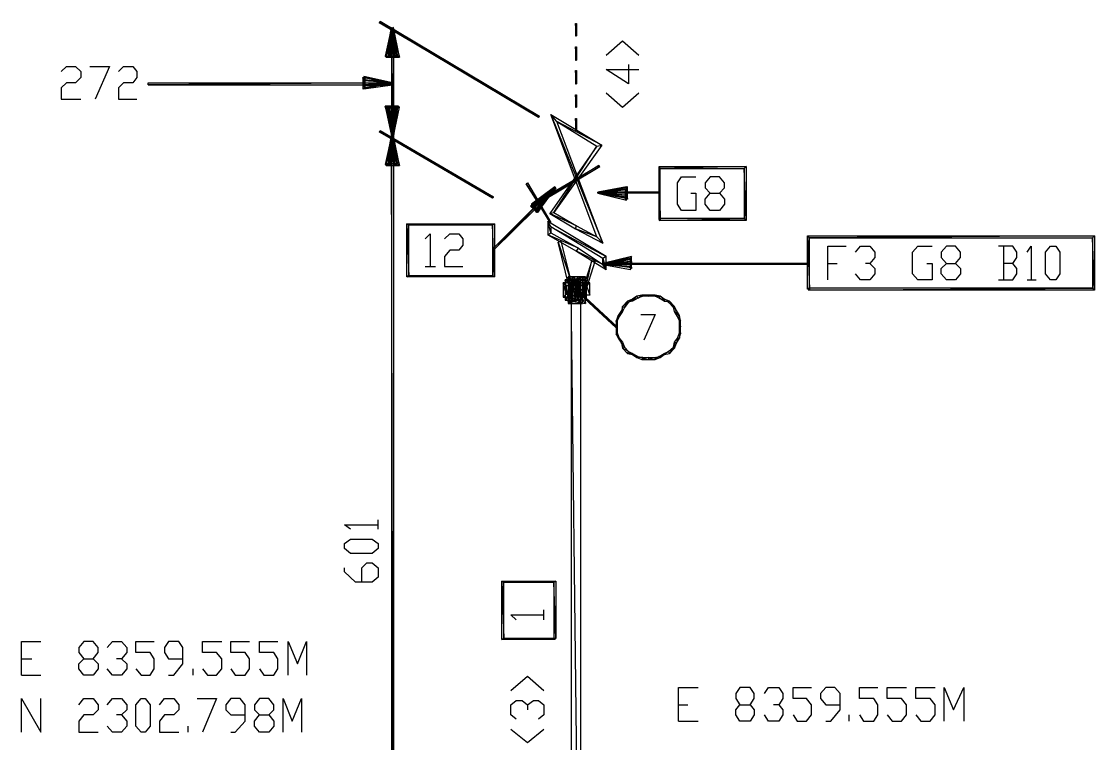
# Model space of a CAD drawing. Header units: millimetres. Extents: x 43 to 817, y 0 to 715.
# Drawn here: x 265.2 to 391.2, y 462.4 to 547.2 of the extents above; entities that cross this region are included whole.
import ezdxf

# ---------------------------------------------------------------- set-up
doc = ezdxf.new("R2010")
doc.units = ezdxf.units.MM
doc.layers.add('DIAGRAM', color=4, linetype='Continuous')

msp = doc.modelspace()

# ---------------------------------------------------------------- linework, layer by layer
at = {"layer": 'DIAGRAM'}
for p, q in [((307.36, 547.24), (307.24, 547.12)), ((307.24, 547.12), (326.08, 536.08)), ((307.24, 547.12), (326.08, 536.08)), ((325.96, 535.96), (307.24, 547.12)), ((326.08, 536.08), (307.36, 547.24)), ((330.4, 545.56), (330.28, 547)), ((330.28, 547), (330.28, 545.56)), ((330.4, 545.56), (330.28, 547)), ((330.28, 547), (330.4, 547)), ((330.4, 547), (330.4, 545.56)), ((308.68, 546.52), (307.96, 543.16)), ((308.08, 543.04), (308.68, 546.52)), ((308.08, 543.04), (308.68, 546.52)), ((308.68, 546.52), (308.08, 543.16)), ((308.92, 546.4), (308.08, 543.04)), ((308.32, 543.04), (308.68, 546.52)), ((308.32, 543.04), (308.68, 546.52)), ((308.92, 546.4), (308.32, 543.04)), ((308.68, 546.4), (308.32, 543.16)), ((308.44, 543.04), (308.68, 546.4)), ((308.44, 543.04), (308.68, 546.4)), ((308.92, 546.4), (308.44, 543.04)), ((308.68, 546.4), (308.44, 543.16)), ((308.68, 546.52), (308.92, 546.4)), ((308.92, 546.52), (308.68, 546.4)), ((308.68, 546.52), (308.92, 546.4)), ((308.92, 546.52), (308.68, 546.4)), ((308.68, 546.4), (309.64, 543.04)), ((308.68, 546.4), (309.64, 543.04)), ((309.4, 543.16), (308.68, 546.4)), ((308.68, 546.4), (309.4, 543.16)), ((308.68, 546.4), (309.4, 543.16)), ((309.28, 543.04), (308.68, 546.4)), ((308.68, 546.4), (308.92, 546.4)), ((308.92, 546.4), (308.68, 546.4)), ((308.68, 546.4), (309.28, 543.16)), ((308.68, 546.4), (309.28, 543.16)), ((309.04, 543.04), (308.68, 546.4)), ((308.68, 543.04), (308.68, 546.4)), ((308.68, 543.04), (308.68, 546.4)), ((308.68, 546.4), (308.92, 546.4)), ((308.92, 546.4), (308.68, 543.04)), ((308.92, 546.4), (308.68, 546.4)), ((308.68, 546.4), (309.04, 543.16)), ((308.68, 546.4), (309.04, 543.16)), ((308.92, 543.04), (308.68, 546.4)), ((308.92, 533.8), (308.68, 546.4)), ((308.68, 546.4), (308.68, 533.8)), ((308.92, 533.8), (308.68, 546.4)), ((308.68, 546.4), (308.92, 546.4)), ((309.64, 543.04), (308.92, 546.52)), ((309.4, 543.16), (308.92, 546.52)), ((309.28, 543.16), (308.92, 546.4)), ((309.04, 543.16), (308.92, 546.4)), ((308.92, 546.4), (308.92, 533.8)), ((330.28, 545.56), (330.4, 545.56)), ((333.88, 543.28), (335.8, 544.96)), ((335.8, 544.96), (337.72, 543.28)), ((307.96, 543.16), (308.08, 543.04)), ((309.4, 543.16), (308.08, 543.04)), ((309.4, 543.16), (308.08, 543.04)), ((308.08, 543.04), (308.08, 543.16)), ((308.08, 543.16), (309.4, 543.16)), ((308.08, 543.16), (308.32, 543.04)), ((308.32, 543.16), (308.44, 543.04)), ((308.44, 543.16), (308.68, 543.04)), ((309.04, 543.16), (308.92, 543.04)), ((309.28, 543.16), (309.04, 543.04)), ((309.4, 543.16), (309.28, 543.04)), ((309.64, 543.04), (309.4, 543.16)), ((309.64, 543.04), (309.4, 543.16)), ((330.4, 542.68), (330.28, 544.24)), ((330.28, 544.24), (330.28, 542.68)), ((330.4, 542.68), (330.28, 544.24)), ((330.28, 544.24), (330.4, 544.24)), ((330.4, 544.24), (330.4, 542.68)), ((269.92, 541.36), (270.52, 541.96)), ((270.52, 541.96), (271.6, 541.96)), ((271.6, 541.96), (272.2, 541.36)), ((273.28, 541.96), (275.56, 541.96)), ((275.56, 541.96), (273.88, 538.12)), ((276.64, 541.36), (277.24, 541.96)), ((277.24, 541.96), (278.32, 541.96)), ((278.32, 541.96), (278.8, 541.36)), ((308.08, 543.04), (309.64, 543.04)), ((330.28, 542.68), (330.4, 542.68)), ((336.52, 542.2), (336.52, 539.92)), ((272.2, 540.64), (271.6, 540.04)), ((272.2, 541.36), (272.2, 540.64)), ((278.8, 540.64), (278.32, 540.04)), ((278.8, 541.36), (278.8, 540.64)), ((305.56, 539.44), (305.32, 540.64)), ((305.32, 540.64), (305.32, 539.32)), ((305.56, 539.44), (305.32, 540.64)), ((305.32, 540.64), (305.56, 540.64)), ((305.44, 540.76), (305.44, 540.64)), ((308.8, 540.04), (305.44, 540.76)), ((305.44, 540.64), (308.8, 540.04)), ((305.44, 540.64), (308.8, 540.04)), ((308.8, 539.8), (305.44, 540.64)), ((305.44, 540.64), (305.44, 540.4)), ((308.8, 540.04), (305.44, 540.64)), ((305.44, 540.64), (305.44, 540.4)), ((308.8, 540.04), (305.44, 540.64)), ((305.56, 540.64), (305.56, 539.44)), ((330.4, 539.92), (330.28, 541.48)), ((330.28, 541.48), (330.28, 539.92)), ((330.4, 539.92), (330.28, 541.48)), ((330.28, 541.48), (330.4, 541.48)), ((330.4, 541.48), (330.4, 539.92)), ((336.52, 539.92), (333.88, 541.6)), ((333.88, 541.6), (337.72, 541.6)), ((270.52, 540.04), (269.92, 539.44)), ((269.92, 539.44), (269.92, 538.12)), ((271.6, 540.04), (270.52, 540.04)), ((277.24, 540.04), (276.64, 539.44)), ((276.64, 539.44), (276.64, 538.12)), ((278.32, 540.04), (277.24, 540.04)), ((308.8, 540.04), (280.12, 539.8)), ((308.8, 540.04), (280.12, 539.8)), ((280.12, 539.8), (280.12, 540.04)), ((280.12, 540.04), (308.8, 540.04)), ((280.12, 539.8), (308.8, 539.8)), ((308.8, 540.04), (305.32, 539.32)), ((308.8, 540.04), (305.32, 539.32)), ((305.32, 539.32), (308.8, 539.8)), ((305.32, 539.32), (305.56, 539.44)), ((305.32, 539.32), (305.56, 539.44)), ((305.44, 540.4), (308.8, 540.04)), ((305.44, 540.4), (308.8, 540.04)), ((308.8, 539.8), (305.44, 540.4)), ((305.44, 540.4), (308.8, 540.04)), ((305.44, 540.4), (308.8, 540.04)), ((308.8, 539.8), (305.44, 540.4)), ((305.44, 540.28), (305.44, 540.04)), ((308.8, 540.04), (305.44, 540.28)), ((308.8, 540.04), (305.44, 539.32)), ((308.8, 540.04), (305.44, 539.32)), ((305.44, 539.44), (308.8, 540.04)), ((308.8, 540.04), (305.44, 539.68)), ((308.8, 540.04), (305.44, 539.68)), ((305.44, 539.8), (308.8, 540.04)), ((305.44, 540.04), (308.8, 540.04)), ((305.44, 540.04), (308.8, 540.04)), ((308.8, 539.8), (305.44, 540.04)), ((308.8, 540.04), (305.44, 539.8)), ((308.8, 540.04), (305.44, 539.8)), ((305.44, 539.8), (305.44, 540.04)), ((305.44, 540.04), (308.8, 540.04)), ((305.44, 539.32), (308.8, 539.8)), ((305.44, 539.68), (308.8, 539.8)), ((305.44, 539.68), (305.44, 539.8)), ((305.44, 539.8), (308.8, 539.8)), ((305.44, 539.32), (305.44, 539.44)), ((305.56, 539.44), (308.8, 540.04)), ((308.8, 540.04), (308.8, 539.8)), ((308.8, 539.8), (308.8, 540.04)), ((308.8, 540.04), (308.8, 539.8)), ((308.8, 539.8), (308.8, 540.04)), ((308.8, 540.04), (308.8, 539.8)), ((308.8, 539.8), (308.8, 540.04)), ((308.8, 540.04), (308.8, 539.8)), ((308.8, 539.8), (308.8, 540.04)), ((308.8, 539.8), (308.8, 540.04)), ((330.28, 539.92), (330.4, 539.92)), ((269.92, 538.12), (272.2, 538.12)), ((276.64, 538.12), (278.8, 538.12)), ((330.4, 537.16), (330.28, 538.6)), ((330.28, 538.6), (330.28, 537.16)), ((330.4, 537.16), (330.28, 538.6)), ((330.28, 538.6), (330.4, 538.6)), ((330.4, 538.6), (330.4, 537.16)), ((333.88, 538.84), (335.8, 537.16)), ((335.8, 537.16), (337.72, 538.84)), ((308.92, 533.8), (307.96, 537.28)), ((307.96, 537.28), (308.68, 533.8)), ((308.92, 533.8), (307.96, 537.28)), ((307.96, 537.28), (308.2, 537.04)), ((307.96, 537.28), (308.2, 537.04)), ((309.52, 537.28), (307.96, 537.28)), ((308.92, 533.8), (308.08, 537.16)), ((308.08, 537.16), (308.68, 533.8)), ((308.92, 533.8), (308.08, 537.16)), ((308.08, 537.16), (308.32, 537.16)), ((308.2, 537.04), (309.52, 537.28)), ((308.2, 537.04), (309.52, 537.28)), ((308.2, 537.04), (308.92, 533.8)), ((309.52, 537.04), (308.2, 537.04)), ((308.32, 537.16), (308.92, 533.8)), ((308.92, 533.8), (308.32, 537.16)), ((308.32, 537.16), (308.68, 533.8)), ((308.92, 533.8), (308.32, 537.16)), ((308.32, 537.16), (308.44, 537.16)), ((308.44, 537.16), (308.92, 533.8)), ((308.92, 533.8), (308.44, 537.16)), ((308.44, 537.16), (308.68, 533.8)), ((308.92, 533.8), (308.44, 537.16)), ((308.44, 537.16), (308.68, 537.16)), ((308.68, 533.8), (309.4, 537.16)), ((308.68, 533.8), (309.28, 537.16)), ((308.68, 533.8), (309.04, 537.16)), ((308.68, 533.8), (308.92, 537.16)), ((308.68, 537.16), (308.92, 533.8)), ((309.4, 537.16), (308.92, 533.8)), ((308.92, 533.8), (309.64, 537.16)), ((309.4, 537.16), (308.92, 533.8)), ((309.28, 537.16), (308.92, 533.8)), ((308.92, 533.8), (309.4, 537.16)), ((309.28, 537.16), (308.92, 533.8)), ((309.04, 537.16), (308.92, 533.8)), ((308.92, 533.8), (309.28, 537.16)), ((309.04, 537.16), (308.92, 533.8)), ((309.04, 537.16), (308.92, 537.16)), ((308.92, 537.16), (308.92, 533.8)), ((308.92, 533.8), (309.04, 537.16)), ((308.92, 537.16), (308.92, 533.8)), ((309.28, 537.16), (309.04, 537.16)), ((309.4, 537.16), (309.28, 537.16)), ((309.64, 537.16), (309.4, 537.16)), ((309.52, 537.28), (309.52, 537.04)), ((330.28, 537.16), (330.4, 537.16)), ((326.08, 536.08), (325.96, 535.96)), ((328.12, 535.48), (327.4, 536.32)), ((327.4, 536.32), (333.4, 532.72)), ((328.12, 535.48), (327.4, 536.32)), ((327.4, 536.32), (333.52, 521.2)), ((327.4, 536.32), (333.52, 521.2)), ((332.8, 521.92), (327.4, 536.32)), ((330.4, 534.4), (330.28, 535.84)), ((330.28, 535.84), (330.28, 534.4)), ((330.4, 534.4), (330.28, 535.84)), ((330.28, 535.84), (330.4, 535.84)), ((330.4, 535.84), (330.4, 534.4)), ((307.36, 534.4), (307.24, 534.28)), ((307.24, 534.28), (320.68, 526.6)), ((307.24, 534.28), (320.68, 526.6)), ((320.56, 526.48), (307.24, 534.28)), ((320.68, 526.6), (307.36, 534.4)), ((333.4, 532.72), (328.12, 535.48)), ((328.12, 535.48), (332.8, 532.6)), ((333.4, 532.72), (328.12, 535.48)), ((333.52, 521.2), (328.12, 535.48)), ((330.28, 534.4), (330.4, 534.4)), ((308.68, 533.8), (307.96, 530.44)), ((308.08, 530.44), (308.68, 533.8)), ((308.08, 530.44), (308.68, 533.8)), ((308.92, 533.8), (308.08, 530.44)), ((308.68, 533.8), (308.08, 530.44)), ((308.32, 530.44), (308.68, 533.8)), ((308.32, 530.44), (308.68, 533.8)), ((308.92, 533.8), (308.32, 530.44)), ((308.68, 533.8), (308.32, 530.44)), ((308.44, 530.44), (308.68, 533.8)), ((308.44, 530.44), (308.68, 533.8)), ((308.92, 533.8), (308.44, 530.44)), ((308.68, 533.8), (308.44, 530.44)), ((308.68, 533.8), (308.92, 533.8)), ((308.92, 533.8), (308.68, 533.8)), ((308.68, 533.8), (309.64, 530.32)), ((308.68, 533.8), (309.64, 530.32)), ((309.4, 530.56), (308.68, 533.8)), ((308.68, 533.8), (308.92, 533.8)), ((308.92, 533.8), (308.68, 533.8)), ((308.68, 533.8), (309.4, 530.44)), ((308.68, 533.8), (309.4, 530.44)), ((309.28, 530.44), (308.68, 533.8)), ((308.68, 533.8), (308.92, 533.8)), ((308.92, 533.8), (308.68, 533.8)), ((308.68, 533.8), (309.28, 530.44)), ((308.68, 533.8), (309.28, 530.44)), ((309.04, 530.44), (308.68, 533.8)), ((308.68, 530.44), (308.68, 533.8)), ((308.68, 530.44), (308.68, 533.8)), ((308.68, 533.8), (308.92, 533.8)), ((308.92, 533.8), (308.68, 530.44)), ((308.92, 533.8), (308.68, 533.8)), ((308.68, 533.8), (309.04, 530.44)), ((308.68, 533.8), (309.04, 530.44)), ((308.92, 530.44), (308.68, 533.8)), ((308.92, 434.44), (308.68, 533.8)), ((308.68, 533.8), (308.68, 434.44)), ((308.92, 434.44), (308.68, 533.8)), ((308.68, 533.8), (308.92, 533.8)), ((308.92, 533.8), (308.68, 533.8)), ((308.68, 533.8), (308.92, 533.8)), ((308.92, 533.8), (308.68, 533.8)), ((308.68, 533.8), (308.92, 533.8)), ((308.92, 533.8), (308.68, 533.8)), ((308.68, 533.8), (308.92, 533.8)), ((308.92, 533.8), (308.68, 533.8)), ((308.68, 533.8), (308.92, 533.8)), ((308.68, 533.8), (308.92, 533.8)), ((309.64, 530.32), (308.92, 533.8)), ((309.4, 530.44), (308.92, 533.8)), ((309.28, 530.44), (308.92, 533.8)), ((309.04, 530.44), (308.92, 533.8)), ((308.92, 533.8), (308.92, 434.44)), ((332.8, 532.6), (327.28, 524.68)), ((333.4, 532.72), (327.76, 524.8)), ((327.76, 524.8), (332.8, 532.6)), ((327.76, 524.8), (332.8, 532.6)), ((332.8, 532.6), (333.4, 532.72)), ((332.8, 532.6), (333.4, 532.72)), ((309.4, 530.56), (308.08, 530.32)), ((309.4, 530.56), (308.08, 530.32)), ((308.08, 530.32), (308.08, 530.56)), ((308.08, 530.56), (309.4, 530.56)), ((309.64, 530.32), (309.4, 530.56)), ((309.64, 530.32), (309.4, 530.56)), ((307.96, 530.44), (308.08, 530.44)), ((308.08, 530.44), (308.32, 530.44)), ((308.08, 530.32), (309.64, 530.32)), ((308.32, 530.44), (308.44, 530.44)), ((308.44, 530.44), (308.68, 530.44)), ((309.04, 530.44), (308.92, 530.44)), ((309.28, 530.44), (309.04, 530.44)), ((309.4, 530.44), (309.28, 530.44)), ((325.84, 526.12), (333.04, 530.32)), ((333.04, 530.32), (325.96, 525.88)), ((333.04, 530.32), (325.96, 525.88)), ((325.96, 525.88), (333.16, 530.2)), ((333.16, 530.2), (333.04, 530.32)), ((340.24, 529.96), (340.12, 530.2)), ((340.12, 530.2), (350.32, 530.2)), ((340.24, 529.96), (340.12, 530.2)), ((340.12, 530.2), (340.24, 523.96)), ((340.12, 530.2), (340.24, 523.96)), ((340.12, 523.96), (340.12, 530.2)), ((350.32, 530.2), (340.24, 529.96)), ((350.32, 530.2), (340.24, 529.96)), ((340.24, 529.96), (350.08, 529.96)), ((340.24, 523.96), (340.24, 529.96)), ((350.08, 529.96), (350.32, 530.2)), ((350.08, 529.96), (350.32, 530.2)), ((350.32, 523.84), (350.08, 529.96)), ((350.08, 529.96), (350.08, 524.08)), ((350.32, 523.84), (350.08, 529.96)), ((350.32, 530.2), (350.32, 523.84)), ((324.52, 528.16), (324.64, 528.28)), ((327.4, 523.6), (324.52, 528.16)), ((324.52, 528.16), (327.28, 523.6)), ((327.4, 523.6), (324.52, 528.16)), ((324.64, 528.28), (327.4, 523.6)), ((342.28, 528.28), (342.76, 529)), ((342.28, 525.76), (342.28, 528.28)), ((342.76, 529), (344.44, 529)), ((346.12, 529), (345.52, 528.28)), ((345.52, 528.28), (345.52, 527.68)), ((347.2, 529), (346.12, 529)), ((347.8, 528.28), (347.2, 529)), ((347.8, 527.68), (347.8, 528.28)), ((320.56, 520.48), (327.88, 527.8)), ((327.88, 527.8), (320.68, 520.36)), ((327.88, 527.8), (320.68, 520.36)), ((320.68, 520.36), (328, 527.56)), ((325.12, 525.52), (327.88, 527.8)), ((327.88, 527.8), (325.12, 525.76)), ((325.12, 525.52), (327.88, 527.8)), ((327.88, 527.8), (325.12, 525.52)), ((328, 527.56), (325.12, 525.52)), ((325.24, 525.4), (327.88, 527.8)), ((325.24, 525.4), (327.88, 527.8)), ((327.88, 527.8), (325.24, 525.52)), ((327.88, 527.8), (325.24, 525.52)), ((328, 527.56), (325.24, 525.4)), ((325.36, 525.4), (327.88, 527.8)), ((325.36, 525.4), (327.88, 527.8)), ((325.36, 525.4), (327.88, 527.8)), ((325.36, 525.4), (327.88, 527.8)), ((328, 527.56), (325.36, 525.4)), ((328, 527.56), (325.36, 525.4)), ((325.6, 525.16), (327.88, 527.8)), ((325.6, 525.16), (327.88, 527.8)), ((325.6, 524.92), (327.88, 527.68)), ((327.88, 527.8), (325.72, 525.04)), ((327.88, 527.8), (325.72, 525.04)), ((327.88, 527.8), (325.72, 525.04)), ((327.88, 527.8), (325.72, 525.04)), ((327.88, 527.68), (325.72, 524.8)), ((325.72, 524.8), (328, 527.68)), ((327.88, 527.68), (325.72, 524.8)), ((325.72, 525.04), (328, 527.68)), ((325.72, 525.04), (328, 527.68)), ((327.88, 527.68), (325.84, 524.8)), ((325.84, 524.8), (328, 527.68)), ((327.88, 527.68), (325.84, 524.8)), ((325.84, 525.04), (327.88, 527.68)), ((327.88, 527.8), (328, 527.56)), ((327.88, 527.8), (328, 527.56)), ((327.88, 527.8), (328, 527.56)), ((328, 527.68), (327.88, 527.8)), ((327.88, 527.8), (328, 527.56)), ((328, 527.68), (327.88, 527.8)), ((328, 527.56), (327.88, 527.8)), ((328, 527.68), (327.88, 527.68)), ((328, 527.68), (327.88, 527.68)), ((332.92, 527.08), (336.4, 527.8)), ((336.4, 527.8), (332.92, 527.2)), ((332.92, 527.08), (336.4, 527.8)), ((332.92, 527.08), (336.28, 527.8)), ((336.28, 527.8), (332.92, 527.2)), ((332.92, 527.08), (336.28, 527.8)), ((336.16, 527.56), (332.92, 527.08)), ((336.28, 527.56), (332.92, 527.08)), ((332.92, 527.08), (336.28, 527.56)), ((336.28, 527.56), (332.92, 527.2)), ((332.92, 527.08), (336.28, 527.56)), ((336.28, 527.44), (332.92, 527.08)), ((332.92, 527.08), (332.92, 527.2)), ((332.92, 527.2), (336.28, 526.48)), ((332.92, 527.2), (332.92, 527.08)), ((332.92, 527.08), (332.92, 527.2)), ((332.92, 527.2), (336.28, 526.6)), ((332.92, 527.2), (332.92, 527.08)), ((332.92, 527.08), (332.92, 527.2)), ((332.92, 527.2), (336.28, 526.84)), ((332.92, 527.2), (332.92, 527.08)), ((332.92, 527.08), (332.92, 527.2)), ((332.92, 527.2), (336.28, 527.08)), ((332.92, 527.2), (332.92, 527.08)), ((332.92, 527.08), (336.28, 527.2)), ((336.28, 527.2), (332.92, 527.2)), ((332.92, 527.08), (336.28, 527.2)), ((332.92, 527.2), (332.92, 527.08)), ((332.92, 527.08), (340.12, 527.2)), ((340.12, 527.2), (332.92, 527.2)), ((332.92, 527.08), (340.12, 527.2)), ((336.28, 526.48), (332.92, 527.08)), ((332.92, 527.08), (336.28, 526.24)), ((336.28, 526.48), (332.92, 527.08)), ((336.28, 526.6), (332.92, 527.08)), ((332.92, 527.08), (336.28, 526.48)), ((336.28, 526.6), (332.92, 527.08)), ((336.28, 526.84), (332.92, 527.08)), ((332.92, 527.08), (336.28, 526.6)), ((336.28, 526.84), (332.92, 527.08)), ((336.28, 527.08), (332.92, 527.08)), ((332.92, 527.08), (336.28, 526.84)), ((336.28, 527.08), (332.92, 527.08)), ((336.28, 527.08), (332.92, 527.08)), ((340.12, 527.08), (332.92, 527.08)), ((336.4, 527.8), (336.16, 527.56)), ((336.4, 527.8), (336.16, 527.56)), ((336.16, 527.56), (336.4, 526.36)), ((336.16, 527.56), (336.4, 526.36)), ((336.16, 526.36), (336.16, 527.56)), ((336.28, 527.8), (336.28, 527.56)), ((336.28, 527.56), (336.28, 527.44)), ((336.28, 527.2), (336.28, 527.08)), ((336.28, 526.84), (336.28, 527.08)), ((336.28, 526.6), (336.28, 526.84)), ((336.4, 526.36), (336.4, 527.8)), ((340.12, 527.2), (340.12, 527.08)), ((343.84, 527.08), (344.44, 527.08)), ((344.44, 527.08), (344.44, 525.04)), ((345.52, 527.68), (346.12, 527.08)), ((345.52, 526.36), (346.12, 527.08)), ((346.12, 527.08), (347.2, 527.08)), ((347.2, 527.08), (347.8, 527.68)), ((347.2, 527.08), (347.8, 526.36)), ((320.68, 526.6), (320.56, 526.48)), ((325, 525.52), (325.24, 525.76)), ((325.84, 525.04), (325, 525.52)), ((325, 525.52), (325.84, 524.8)), ((325.84, 525.04), (325, 525.52)), ((325.12, 525.76), (325.12, 525.52)), ((325.12, 525.52), (325.24, 525.4)), ((325.24, 525.76), (325.84, 525.04)), ((325.24, 525.52), (325.36, 525.4)), ((325.24, 525.52), (325.36, 525.4)), ((325.96, 525.88), (325.84, 526.12)), ((336.4, 526.36), (336.16, 526.36)), ((336.28, 526.48), (336.28, 526.6)), ((336.28, 526.24), (336.28, 526.48)), ((342.76, 525.04), (342.28, 525.76)), ((345.52, 525.76), (345.52, 526.36)), ((346.12, 525.04), (345.52, 525.76)), ((347.8, 525.76), (347.2, 525.04)), ((347.8, 526.36), (347.8, 525.76)), ((325.72, 525.04), (325.6, 525.16)), ((325.72, 525.04), (325.6, 525.16)), ((325.72, 524.8), (325.6, 524.92)), ((325.84, 524.8), (325.84, 525.04)), ((325.84, 524.8), (325.84, 525.04)), ((327.28, 524.68), (327.76, 524.8)), ((327.28, 524.68), (327.76, 524.8)), ((330.4, 523.24), (327.28, 524.68)), ((327.28, 524.68), (330.28, 522.88)), ((330.4, 523.24), (327.28, 524.68)), ((327.76, 524.8), (330.4, 523.24)), ((344.44, 525.04), (342.76, 525.04)), ((347.2, 525.04), (346.12, 525.04)), ((310.72, 523.36), (310.48, 523.48)), ((310.48, 523.48), (320.8, 523.48)), ((310.72, 523.36), (310.48, 523.48)), ((310.48, 523.48), (310.72, 517.24)), ((310.48, 523.48), (310.72, 517.24)), ((310.48, 517.24), (310.48, 523.48)), ((320.8, 523.48), (310.72, 523.36)), ((320.8, 523.48), (310.72, 523.36)), ((310.72, 523.36), (320.56, 523.36)), ((310.72, 517.24), (310.72, 523.36)), ((320.56, 523.36), (320.8, 523.48)), ((320.56, 523.36), (320.8, 523.48)), ((320.8, 517.24), (320.56, 523.36)), ((320.56, 523.36), (320.56, 517.36)), ((320.8, 517.24), (320.56, 523.36)), ((320.8, 523.48), (320.8, 517.24)), ((327.4, 522.4), (327.04, 523.72)), ((327.04, 523.72), (327.04, 522.16)), ((327.4, 522.4), (327.04, 523.72)), ((327.04, 523.72), (327.4, 523.12)), ((327.04, 523.72), (327.4, 523.12)), ((333.88, 519.64), (327.04, 523.72)), ((327.28, 523.6), (327.4, 523.6)), ((327.4, 523.12), (327.4, 522.4)), ((327.4, 523.12), (333.88, 519.64)), ((327.4, 523.12), (333.88, 519.64)), ((333.52, 519.4), (327.4, 523.12)), ((330.28, 522.88), (330.4, 523.24)), ((330.28, 522.88), (330.4, 523.24)), ((330.4, 523.24), (332.8, 521.92)), ((340.12, 524.08), (340.12, 523.84)), ((340.12, 523.84), (350.08, 524.08)), ((350.08, 524.08), (340.12, 524.08)), ((340.12, 523.84), (350.08, 524.08)), ((340.24, 523.96), (340.12, 523.96)), ((350.32, 523.84), (340.12, 523.84)), ((350.08, 524.08), (350.32, 523.84)), ((350.08, 524.08), (350.32, 523.84)), ((312.64, 521.68), (313.24, 522.28)), ((313.24, 522.28), (313.24, 518.44)), ((314.92, 521.68), (315.52, 522.28)), ((315.52, 522.28), (316.6, 522.28)), ((316.6, 522.28), (317.08, 521.68)), ((317.08, 521.68), (317.08, 520.96)), ((327.04, 522.16), (327.4, 522.4)), ((327.04, 522.16), (327.4, 522.4)), ((330.64, 520.6), (327.04, 522.16)), ((327.04, 522.16), (330.4, 520.24)), ((330.64, 520.6), (327.04, 522.16)), ((327.4, 522.4), (330.64, 520.6)), ((332.8, 521.92), (330.28, 522.88)), ((330.28, 522.88), (333.52, 521.2)), ((332.8, 521.92), (330.28, 522.88)), ((333.52, 521.2), (332.8, 521.92)), ((333.52, 521.2), (332.8, 521.92)), ((357.76, 521.8), (357.52, 522.04)), ((357.52, 522.04), (391.24, 522.04)), ((357.76, 521.8), (357.52, 522.04)), ((357.52, 522.04), (357.76, 515.8)), ((357.52, 522.04), (357.76, 515.8)), ((357.52, 515.8), (357.52, 522.04)), ((391.24, 522.04), (357.76, 521.8)), ((391.24, 522.04), (357.76, 521.8)), ((357.76, 521.8), (391, 521.8)), ((357.76, 515.8), (357.76, 521.8)), ((391, 521.8), (391.24, 522.04)), ((391, 521.8), (391.24, 522.04)), ((391.24, 515.68), (391, 521.8)), ((391, 521.8), (391, 515.92)), ((391.24, 515.68), (391, 521.8)), ((391.24, 522.04), (391.24, 515.68)), ((317.08, 520.96), (316.6, 520.36)), ((320.68, 520.36), (320.56, 520.48)), ((328.6, 521.44), (328.24, 521.32)), ((328.24, 521.32), (329.92, 516.28)), ((328.24, 521.32), (329.92, 516.28)), ((329.56, 516.04), (328.24, 521.32)), ((329.92, 516.28), (328.6, 521.44)), ((330.4, 520.24), (330.64, 520.6)), ((330.4, 520.24), (330.64, 520.6)), ((330.64, 520.6), (333.52, 518.68)), ((359.92, 516.88), (359.92, 520.84)), ((359.92, 520.84), (362.08, 520.84)), ((363.16, 520.12), (363.76, 520.84)), ((363.76, 520.84), (364.84, 520.84)), ((364.84, 520.84), (365.44, 520.12)), ((369.88, 520.12), (370.48, 520.84)), ((370.48, 520.84), (372.16, 520.84)), ((373.84, 520.84), (373.24, 520.12)), ((374.92, 520.84), (373.84, 520.84)), ((375.52, 520.12), (374.92, 520.84)), ((381.64, 520.84), (379.96, 520.84)), ((380.56, 520.84), (380.56, 516.88)), ((382.12, 520.12), (381.64, 520.84)), ((383.32, 520.12), (383.8, 520.84)), ((383.8, 520.84), (383.8, 516.88)), ((385.48, 520.12), (386.08, 520.84)), ((386.08, 520.84), (386.68, 520.84)), ((386.68, 520.84), (387.16, 520.12)), ((315.52, 520.36), (314.92, 519.64)), ((314.92, 519.64), (314.92, 518.44)), ((316.6, 520.36), (315.52, 520.36)), ((333.52, 518.68), (330.4, 520.24)), ((330.4, 520.24), (333.88, 518.08)), ((333.52, 518.68), (330.4, 520.24)), ((332.2, 519.16), (331.12, 515.68)), ((331.36, 515.2), (332.2, 519.16)), ((331.36, 515.2), (332.2, 519.16)), ((332.2, 519.16), (332.56, 519.04)), ((333.88, 519.64), (333.52, 519.4)), ((333.88, 519.64), (333.52, 519.4)), ((333.52, 518.68), (336.88, 519.64)), ((336.88, 519.64), (333.52, 518.8)), ((333.52, 518.68), (336.88, 519.64)), ((333.52, 519.4), (333.88, 518.08)), ((333.52, 519.4), (333.88, 518.08)), ((333.52, 518.68), (333.52, 519.4)), ((336.76, 519.4), (333.52, 518.68)), ((333.52, 518.68), (336.76, 519.4)), ((336.76, 519.4), (333.52, 518.8)), ((333.52, 518.68), (336.76, 519.4)), ((333.52, 518.68), (336.76, 519.4)), ((336.76, 519.4), (333.52, 518.8)), ((333.52, 518.68), (336.76, 519.4)), ((336.88, 519.28), (333.52, 518.68)), ((336.88, 519.28), (333.52, 518.68)), ((333.88, 518.08), (333.88, 519.64)), ((336.88, 519.64), (336.76, 519.4)), ((336.88, 519.64), (336.76, 519.4)), ((336.76, 519.4), (336.88, 518.2)), ((336.76, 519.4), (336.88, 518.2)), ((336.76, 518.2), (336.76, 519.4)), ((336.76, 519.4), (336.88, 519.28)), ((336.76, 519.4), (336.88, 519.28)), ((336.88, 518.2), (336.88, 519.64)), ((365.44, 519.52), (364.84, 518.8)), ((365.44, 520.12), (365.44, 519.52)), ((369.88, 517.6), (369.88, 520.12)), ((373.24, 520.12), (373.24, 519.52)), ((373.24, 519.52), (373.84, 518.8)), ((374.92, 518.8), (375.52, 519.52)), ((375.52, 519.52), (375.52, 520.12)), ((381.64, 518.8), (382.12, 519.52)), ((382.12, 519.52), (382.12, 520.12)), ((385.48, 517.6), (385.48, 520.12)), ((387.16, 520.12), (387.16, 517.6)), ((312.64, 518.44), (313.84, 518.44)), ((314.92, 518.44), (317.08, 518.44)), ((332.56, 519.04), (331.36, 515.2)), ((333.52, 518.68), (336.88, 519.04)), ((336.88, 519.04), (333.52, 518.8)), ((333.52, 518.68), (336.88, 519.04)), ((333.52, 518.68), (333.52, 518.8)), ((333.52, 518.8), (336.88, 518.32)), ((333.52, 518.8), (333.52, 518.68)), ((333.52, 518.68), (333.52, 518.8)), ((333.52, 518.8), (336.88, 518.32)), ((333.52, 518.8), (333.52, 518.68)), ((333.52, 518.68), (333.52, 518.8)), ((333.52, 518.8), (336.88, 518.68)), ((333.52, 518.8), (333.52, 518.68)), ((336.88, 518.8), (333.52, 518.68)), ((336.88, 518.8), (333.52, 518.68)), ((333.52, 518.68), (333.52, 518.8)), ((333.52, 518.8), (336.88, 518.8)), ((333.52, 518.8), (333.52, 518.68)), ((336.88, 518.8), (333.52, 518.68)), ((333.52, 518.8), (333.52, 518.68)), ((333.52, 518.68), (357.64, 518.8)), ((357.64, 518.8), (333.52, 518.8)), ((333.52, 518.68), (357.64, 518.8)), ((333.88, 518.08), (333.52, 518.68)), ((333.88, 518.08), (333.52, 518.68)), ((336.88, 518.32), (333.52, 518.68)), ((333.52, 518.68), (336.76, 518.08)), ((336.88, 518.32), (333.52, 518.68)), ((336.88, 518.32), (333.52, 518.68)), ((333.52, 518.68), (336.76, 518.08)), ((336.88, 518.32), (333.52, 518.68)), ((336.88, 518.68), (333.52, 518.68)), ((333.52, 518.68), (336.88, 518.44)), ((336.88, 518.68), (333.52, 518.68)), ((333.52, 518.68), (336.88, 518.68)), ((357.64, 518.68), (333.52, 518.68)), ((336.76, 518.08), (336.88, 518.32)), ((336.76, 518.08), (336.88, 518.32)), ((336.88, 518.2), (336.76, 518.2)), ((336.88, 519.04), (336.88, 518.8)), ((336.88, 518.68), (336.88, 518.8)), ((336.88, 518.44), (336.88, 518.68)), ((357.64, 518.8), (357.64, 518.68)), ((359.92, 518.8), (361, 518.8)), ((364.84, 518.8), (364.36, 518.8)), ((364.84, 518.8), (365.44, 518.2)), ((365.44, 518.2), (365.44, 517.6)), ((371.56, 518.8), (372.16, 518.8)), ((372.16, 518.8), (372.16, 516.88)), ((373.24, 518.2), (373.84, 518.8)), ((373.24, 517.6), (373.24, 518.2)), ((373.84, 518.8), (374.92, 518.8)), ((374.92, 518.8), (375.52, 518.2)), ((375.52, 518.2), (375.52, 517.6)), ((381.64, 518.8), (380.56, 518.8)), ((382.12, 518.2), (381.64, 518.8)), ((382.12, 517.6), (382.12, 518.2)), ((310.72, 517.24), (310.48, 517.24)), ((310.6, 517.36), (310.6, 517.24)), ((310.6, 517.24), (320.56, 517.36)), ((320.56, 517.36), (310.6, 517.36)), ((310.6, 517.24), (320.56, 517.36)), ((320.8, 517.24), (310.6, 517.24)), ((320.56, 517.36), (320.8, 517.24)), ((320.56, 517.36), (320.8, 517.24)), ((329.44, 514.84), (329.08, 516.88)), ((329.08, 516.88), (329.08, 514.48)), ((329.44, 514.84), (329.08, 516.88)), ((329.08, 516.88), (329.44, 516.52)), ((329.08, 516.88), (329.44, 516.52)), ((331.6, 516.88), (329.08, 516.88)), ((329.8, 514.48), (329.44, 517.24)), ((329.44, 517.24), (329.44, 514.12)), ((329.8, 514.48), (329.44, 517.24)), ((329.44, 517.24), (329.8, 516.88)), ((329.44, 517.24), (329.8, 516.88)), ((331.48, 517.24), (329.44, 517.24)), ((329.44, 516.52), (331.6, 516.88)), ((329.44, 516.52), (331.6, 516.88)), ((329.92, 514.48), (329.56, 517.24)), ((329.56, 517.24), (329.56, 514.12)), ((329.92, 514.48), (329.56, 517.24)), ((329.56, 517.24), (329.92, 516.88)), ((329.56, 517.24), (329.92, 516.88)), ((331.12, 517.24), (329.56, 517.24)), ((329.8, 516.88), (331.48, 517.24)), ((329.8, 516.88), (331.48, 517.24)), ((329.8, 516.88), (329.8, 514.48)), ((331.12, 516.88), (329.8, 516.88)), ((329.92, 514.36), (330.16, 517.24)), ((330.28, 514.36), (329.92, 517.24)), ((329.92, 517.24), (329.92, 514.36)), ((330.28, 514.36), (329.92, 517.24)), ((329.92, 517.24), (330.28, 516.88)), ((329.92, 517.24), (330.28, 516.88)), ((330.88, 517.24), (329.92, 517.24)), ((329.92, 516.88), (331.12, 517.24)), ((329.92, 516.88), (331.12, 517.24)), ((329.92, 516.88), (329.92, 514.48)), ((330.64, 516.88), (329.92, 516.88)), ((330.52, 517.24), (330.16, 517.24)), ((330.16, 517.24), (330.28, 514.24)), ((330.16, 517.24), (330.28, 514.24)), ((330.28, 514.24), (330.52, 517.24)), ((330.28, 516.88), (330.88, 517.24)), ((330.28, 516.88), (330.88, 517.24)), ((330.28, 516.88), (330.28, 514.36)), ((330.52, 516.88), (330.28, 516.88)), ((330.88, 517.24), (330.52, 516.88)), ((330.88, 517.24), (330.52, 516.88)), ((330.52, 516.88), (330.88, 514.12)), ((330.52, 516.88), (330.88, 514.12)), ((330.52, 514.48), (330.52, 516.88)), ((331.12, 517.24), (330.64, 516.88)), ((331.12, 517.24), (330.64, 516.88)), ((330.64, 516.88), (331.12, 514.12)), ((330.64, 516.88), (331.12, 514.12)), ((330.64, 514.48), (330.64, 516.88)), ((330.88, 514.12), (330.88, 517.24)), ((331.12, 514.12), (331.12, 517.24)), ((331.48, 517.24), (331.12, 516.88)), ((331.48, 517.24), (331.12, 516.88)), ((331.12, 516.88), (331.48, 514.12)), ((331.12, 516.88), (331.48, 514.12)), ((331.12, 514.48), (331.12, 516.88)), ((331.6, 516.88), (331.24, 516.52)), ((331.6, 516.88), (331.24, 516.52)), ((331.48, 514.12), (331.48, 517.24)), ((331.6, 514.48), (331.6, 516.88)), ((363.76, 516.88), (363.16, 517.6)), ((364.84, 516.88), (363.76, 516.88)), ((365.44, 517.6), (364.84, 516.88)), ((370.48, 516.88), (369.88, 517.6)), ((372.16, 516.88), (370.48, 516.88)), ((373.84, 516.88), (373.24, 517.6)), ((374.92, 516.88), (373.84, 516.88)), ((375.52, 517.6), (374.92, 516.88)), ((379.96, 516.88), (381.64, 516.88)), ((381.64, 516.88), (382.12, 517.6)), ((383.32, 516.88), (384.4, 516.88)), ((386.08, 516.88), (385.48, 517.6)), ((386.68, 516.88), (386.08, 516.88)), ((387.16, 517.6), (386.68, 516.88)), ((329.2, 515.2), (328.84, 516.52)), ((328.84, 516.52), (328.84, 514.84)), ((329.2, 515.2), (328.84, 516.52)), ((328.84, 516.52), (329.2, 516.16)), ((328.84, 516.52), (329.2, 516.16)), ((331.96, 516.52), (328.84, 516.52)), ((329.2, 516.16), (331.96, 516.52)), ((329.2, 516.16), (331.96, 516.52)), ((329.2, 516.16), (329.2, 515.2)), ((331.6, 516.16), (329.2, 516.16)), ((329.44, 516.52), (329.44, 514.84)), ((331.24, 516.52), (329.44, 516.52)), ((329.92, 516.28), (329.56, 516.04)), ((329.92, 516.28), (329.56, 516.04)), ((329.56, 516.04), (331.12, 515.68)), ((329.56, 516.04), (331.12, 515.68)), ((331.36, 515.2), (329.56, 516.04)), ((330.88, 421.96), (329.8, 515.8)), ((329.8, 515.8), (329.8, 421.96)), ((330.88, 421.96), (329.8, 515.8)), ((329.8, 515.8), (330.88, 515.8)), ((331.12, 515.68), (329.92, 516.28)), ((330.4, 515.8), (330.28, 515.68)), ((330.28, 515.68), (335.2, 511.36)), ((330.28, 515.68), (335.2, 511.36)), ((335.08, 511.24), (330.28, 515.68)), ((335.2, 511.36), (330.4, 515.8)), ((330.88, 515.8), (330.88, 421.96)), ((331.12, 515.68), (331.36, 515.2)), ((331.12, 515.68), (331.36, 515.2)), ((331.24, 516.52), (331.6, 514.48)), ((331.24, 516.52), (331.6, 514.48)), ((331.24, 514.84), (331.24, 516.52)), ((331.96, 516.52), (331.6, 516.16)), ((331.96, 516.52), (331.6, 516.16)), ((331.6, 516.16), (331.96, 515.08)), ((331.6, 516.16), (331.96, 515.08)), ((331.6, 515.08), (331.6, 516.16)), ((331.96, 515.08), (331.96, 516.52)), ((357.76, 515.8), (357.52, 515.8)), ((357.64, 515.92), (357.64, 515.68)), ((357.64, 515.68), (391, 515.92)), ((391, 515.92), (357.64, 515.92)), ((357.64, 515.68), (391, 515.92)), ((391.24, 515.68), (357.64, 515.68)), ((391, 515.92), (391.24, 515.68)), ((391, 515.92), (391.24, 515.68)), ((328.84, 514.84), (329.2, 515.2)), ((328.84, 514.84), (329.2, 515.2)), ((331.24, 514.84), (328.84, 514.84)), ((328.84, 514.84), (331.6, 514.48)), ((331.24, 514.84), (328.84, 514.84)), ((329.08, 514.48), (329.44, 514.84)), ((329.08, 514.48), (329.44, 514.84)), ((331.12, 514.48), (329.08, 514.48)), ((329.08, 514.48), (331.48, 514.12)), ((331.12, 514.48), (329.08, 514.48)), ((329.2, 515.2), (331.24, 514.84)), ((329.44, 514.84), (331.12, 514.48)), ((330.64, 514.48), (329.44, 514.12)), ((330.64, 514.48), (329.44, 514.12)), ((329.44, 514.12), (329.8, 514.48)), ((329.44, 514.12), (329.8, 514.48)), ((329.44, 514.12), (331.12, 514.12)), ((330.52, 514.48), (329.56, 514.12)), ((330.52, 514.48), (329.56, 514.12)), ((329.56, 514.12), (329.92, 514.48)), ((329.56, 514.12), (329.92, 514.48)), ((329.56, 514.12), (330.88, 514.12)), ((329.8, 514.48), (330.64, 514.48)), ((329.92, 514.48), (330.52, 514.48)), ((330.28, 514.24), (329.92, 514.36)), ((329.92, 514.36), (330.28, 514.36)), ((330.88, 514.12), (330.52, 514.48)), ((330.88, 514.12), (330.52, 514.48)), ((331.12, 514.12), (330.64, 514.48)), ((331.12, 514.12), (330.64, 514.48)), ((331.48, 514.12), (331.12, 514.48)), ((331.48, 514.12), (331.12, 514.48)), ((331.6, 514.48), (331.24, 514.84)), ((331.6, 514.48), (331.24, 514.84)), ((331.96, 515.08), (331.6, 515.08)), ((336.4, 514.36), (335.8, 513.76)), ((336.04, 513.64), (336.4, 514.36)), ((336.04, 513.64), (336.4, 514.36)), ((336.52, 514.24), (336.04, 513.64)), ((337, 514.6), (336.4, 514.36)), ((336.4, 514.36), (336.52, 514.24)), ((336.4, 514.36), (336.52, 514.24)), ((336.52, 514.24), (337, 514.6)), ((336.52, 514.24), (337, 514.6)), ((337, 514.36), (336.52, 514.24)), ((337, 514.36), (337.48, 514.96)), ((337.48, 514.96), (337, 514.6)), ((337, 514.36), (337.48, 514.96)), ((337.6, 514.72), (337, 514.36)), ((337, 514.6), (337, 514.36)), ((337, 514.6), (337, 514.36)), ((338.08, 515.08), (337.48, 514.96)), ((337.48, 514.96), (337.6, 514.72)), ((337.48, 514.96), (337.6, 514.72)), ((337.6, 514.72), (338.08, 515.08)), ((337.6, 514.72), (338.08, 515.08)), ((338.2, 514.96), (337.6, 514.72)), ((338.08, 515.08), (338.2, 514.96)), ((338.92, 515.08), (338.08, 515.08)), ((338.08, 515.08), (338.2, 514.96)), ((338.2, 514.96), (338.92, 515.08)), ((338.2, 514.96), (338.92, 515.08)), ((338.92, 514.96), (338.2, 514.96)), ((338.92, 515.08), (338.92, 514.96)), ((338.92, 515.08), (338.92, 514.96)), ((338.92, 514.96), (339.64, 515.08)), ((339.64, 515.08), (338.92, 515.08)), ((338.92, 514.96), (339.64, 515.08)), ((339.64, 514.96), (338.92, 514.96)), ((339.64, 515.08), (339.64, 514.96)), ((339.64, 515.08), (339.64, 514.96)), ((340.24, 514.96), (339.64, 515.08)), ((339.64, 514.96), (340.24, 514.96)), ((339.64, 514.96), (340.24, 514.96)), ((340.12, 514.72), (339.64, 514.96)), ((340.24, 514.96), (340.12, 514.72)), ((340.24, 514.96), (340.12, 514.72)), ((340.12, 514.72), (340.72, 514.6)), ((340.12, 514.72), (340.72, 514.6)), ((340.72, 514.36), (340.12, 514.72)), ((340.72, 514.6), (340.24, 514.96)), ((340.72, 514.6), (340.72, 514.36)), ((340.72, 514.6), (340.72, 514.36)), ((341.32, 514.36), (340.72, 514.6)), ((340.72, 514.36), (341.32, 514.36)), ((340.72, 514.36), (341.32, 514.36)), ((341.2, 514.24), (340.72, 514.36)), ((341.32, 514.36), (341.2, 514.24)), ((341.32, 514.36), (341.2, 514.24)), ((341.2, 514.24), (341.92, 513.76)), ((341.2, 514.24), (341.92, 513.76)), ((341.8, 513.64), (341.2, 514.24)), ((341.92, 513.76), (341.32, 514.36)), ((335.68, 513.28), (335.32, 512.68)), ((335.44, 512.56), (335.68, 513.28)), ((335.44, 512.56), (335.68, 513.28)), ((335.8, 513.16), (335.44, 512.56)), ((335.8, 513.76), (335.68, 513.28)), ((335.68, 513.28), (335.8, 513.16)), ((335.68, 513.28), (335.8, 513.16)), ((335.8, 513.16), (335.8, 513.76)), ((335.8, 513.16), (335.8, 513.76)), ((335.8, 513.76), (336.04, 513.64)), ((335.8, 513.76), (336.04, 513.64)), ((336.04, 513.64), (335.8, 513.16)), ((341.92, 513.76), (341.8, 513.64)), ((341.92, 513.76), (341.8, 513.64)), ((341.8, 513.64), (342.16, 513.28)), ((341.8, 513.64), (342.16, 513.28)), ((341.92, 513.16), (341.8, 513.64)), ((342.16, 513.28), (341.92, 513.76)), ((342.16, 513.28), (341.92, 513.16)), ((342.16, 513.28), (341.92, 513.16)), ((341.92, 513.16), (342.52, 512.68)), ((341.92, 513.16), (342.52, 512.68)), ((342.28, 512.56), (341.92, 513.16)), ((342.52, 512.68), (342.16, 513.28)), ((335.32, 512.68), (335.08, 512.08)), ((335.2, 511.36), (335.08, 512.08)), ((335.08, 512.08), (335.08, 511.36)), ((335.2, 511.36), (335.08, 512.08)), ((335.08, 512.08), (335.2, 512.08)), ((335.08, 512.08), (335.2, 512.08)), ((335.2, 512.08), (335.32, 512.68)), ((335.2, 512.08), (335.32, 512.68)), ((335.44, 512.56), (335.2, 512.08)), ((335.2, 512.08), (335.2, 511.36)), ((335.32, 512.68), (335.44, 512.56)), ((335.32, 512.68), (335.44, 512.56)), ((337.96, 512.8), (339.64, 512.8)), ((339.64, 512.8), (338.32, 509.8)), ((342.52, 512.68), (342.28, 512.56)), ((342.52, 512.68), (342.28, 512.56)), ((342.28, 512.56), (342.64, 512.08)), ((342.28, 512.56), (342.64, 512.08)), ((342.52, 512.08), (342.28, 512.56)), ((342.64, 512.08), (342.52, 512.68)), ((342.64, 512.08), (342.52, 512.08)), ((342.64, 512.08), (342.52, 512.08)), ((342.52, 512.08), (342.64, 511.36)), ((342.52, 512.08), (342.64, 511.36)), ((342.52, 511.36), (342.52, 512.08)), ((342.64, 511.36), (342.64, 512.08)), ((335.2, 511.36), (335.08, 511.24)), ((335.2, 510.64), (335.08, 511.36)), ((335.08, 511.36), (335.08, 510.52)), ((335.2, 510.64), (335.08, 511.36)), ((335.08, 511.36), (335.2, 511.36)), ((335.08, 511.36), (335.2, 511.36)), ((335.08, 510.52), (335.2, 510.64)), ((335.08, 510.52), (335.2, 510.64)), ((335.44, 510.04), (335.08, 510.52)), ((335.08, 510.52), (335.32, 510.04)), ((335.44, 510.04), (335.08, 510.52)), ((335.2, 511.36), (335.2, 510.64)), ((335.2, 510.64), (335.44, 510.04)), ((342.28, 510.04), (342.52, 510.64)), ((342.64, 511.36), (342.52, 511.36)), ((342.64, 511.36), (342.52, 511.36)), ((342.52, 511.36), (342.64, 510.52)), ((342.52, 511.36), (342.64, 510.52)), ((342.52, 510.64), (342.52, 511.36)), ((342.64, 510.52), (342.52, 510.64)), ((342.64, 510.52), (342.52, 510.64)), ((342.52, 510.64), (342.52, 510.04)), ((342.52, 510.64), (342.52, 510.04)), ((342.52, 510.04), (342.64, 510.52)), ((342.64, 510.52), (342.64, 511.36)), ((335.8, 509.56), (335.32, 510.04)), ((335.32, 510.04), (335.68, 509.44)), ((335.8, 509.56), (335.32, 510.04)), ((335.32, 510.04), (335.44, 510.04)), ((335.32, 510.04), (335.44, 510.04)), ((335.44, 510.04), (335.8, 509.56)), ((335.68, 509.44), (335.8, 509.56)), ((335.68, 509.44), (335.8, 509.56)), ((336.04, 508.96), (335.68, 509.44)), ((335.68, 509.44), (335.8, 508.84)), ((336.04, 508.96), (335.68, 509.44)), ((335.8, 509.56), (336.04, 508.96)), ((341.8, 508.96), (341.92, 509.56)), ((341.92, 509.56), (342.28, 510.04)), ((342.16, 509.44), (341.92, 509.56)), ((342.16, 509.44), (341.92, 509.56)), ((341.92, 509.56), (341.92, 508.84)), ((341.92, 509.56), (341.92, 508.84)), ((341.92, 508.84), (342.16, 509.44)), ((342.28, 510.04), (342.16, 509.44)), ((342.16, 509.44), (342.52, 510.04)), ((342.28, 510.04), (342.16, 509.44)), ((342.52, 510.04), (342.28, 510.04)), ((342.52, 510.04), (342.28, 510.04)), ((335.8, 508.84), (336.04, 508.96)), ((335.8, 508.84), (336.04, 508.96)), ((336.52, 508.48), (335.8, 508.84)), ((335.8, 508.84), (336.4, 508.24)), ((336.52, 508.48), (335.8, 508.84)), ((336.04, 508.96), (336.52, 508.48)), ((336.4, 508.24), (336.52, 508.48)), ((336.4, 508.24), (336.52, 508.48)), ((337, 508.24), (336.4, 508.24)), ((336.4, 508.24), (337, 508.12)), ((337, 508.24), (336.4, 508.24)), ((336.52, 508.48), (337, 508.24)), ((337, 508.12), (337, 508.24)), ((337, 508.24), (337.6, 507.88)), ((337, 508.12), (337, 508.24)), ((337.6, 507.88), (337, 508.12)), ((337, 508.12), (337.48, 507.76)), ((337.6, 507.88), (337, 508.12)), ((337.48, 507.76), (337.6, 507.88)), ((337.48, 507.76), (337.6, 507.88)), ((337.6, 507.88), (338.2, 507.76)), ((340.12, 507.88), (339.64, 507.52)), ((340.12, 507.88), (339.64, 507.52)), ((339.64, 507.76), (340.12, 507.88)), ((340.12, 507.88), (340.72, 508.24)), ((340.24, 507.76), (340.12, 507.88)), ((340.24, 507.76), (340.12, 507.88)), ((340.72, 508.24), (340.24, 507.76)), ((340.72, 508.24), (340.24, 507.76)), ((340.24, 507.76), (340.72, 508.12)), ((341.2, 508.48), (340.72, 508.12)), ((341.2, 508.48), (340.72, 508.12)), ((340.72, 508.24), (341.2, 508.48)), ((340.72, 508.12), (341.32, 508.24)), ((340.72, 508.12), (340.72, 508.24)), ((340.72, 508.12), (340.72, 508.24)), ((341.2, 508.48), (341.8, 508.96)), ((341.32, 508.24), (341.2, 508.48)), ((341.32, 508.24), (341.2, 508.48)), ((341.8, 508.96), (341.32, 508.24)), ((341.8, 508.96), (341.32, 508.24)), ((341.32, 508.24), (341.92, 508.84)), ((341.92, 508.84), (341.8, 508.96)), ((341.92, 508.84), (341.8, 508.96)), ((338.2, 507.76), (337.48, 507.76)), ((337.48, 507.76), (338.08, 507.52)), ((338.2, 507.76), (337.48, 507.76)), ((338.92, 507.76), (338.08, 507.52)), ((338.92, 507.76), (338.08, 507.52)), ((338.08, 507.52), (338.2, 507.76)), ((338.08, 507.52), (338.2, 507.76)), ((338.08, 507.52), (338.92, 507.52)), ((338.2, 507.76), (338.92, 507.76)), ((339.64, 507.76), (338.92, 507.52)), ((339.64, 507.76), (338.92, 507.52)), ((338.92, 507.52), (338.92, 507.76)), ((338.92, 507.76), (339.64, 507.76)), ((338.92, 507.52), (338.92, 507.76)), ((338.92, 507.52), (339.64, 507.52)), ((339.64, 507.52), (340.24, 507.76)), ((339.64, 507.52), (339.64, 507.76)), ((339.64, 507.52), (339.64, 507.76)), ((303.88, 487.6), (303.16, 488.08)), ((303.16, 488.08), (307.12, 488.08)), ((307.12, 487.6), (307.12, 488.68)), ((303.16, 485.92), (303.88, 486.4)), ((303.88, 486.4), (306.4, 486.4)), ((306.4, 486.4), (307.12, 485.92)), ((303.16, 485.32), (303.16, 485.92)), ((303.88, 484.72), (303.16, 485.32)), ((307.12, 485.32), (306.4, 484.72)), ((307.12, 485.92), (307.12, 485.32)), ((306.4, 484.72), (303.88, 484.72)), ((303.16, 482.56), (303.16, 483.04)), ((305.2, 483.04), (305.8, 483.64)), ((305.2, 481.36), (305.2, 483.04)), ((305.8, 483.64), (306.4, 483.64)), ((306.4, 483.64), (307.12, 483.04)), ((307.12, 483.04), (307.12, 481.96)), ((304.48, 481.36), (303.16, 482.56)), ((306.4, 481.36), (304.48, 481.36)), ((307.12, 481.96), (306.4, 481.36)), ((321.88, 481.36), (321.64, 481.48)), ((321.64, 481.48), (328, 481.48)), ((321.88, 481.36), (321.64, 481.48)), ((321.64, 481.48), (321.88, 474.76)), ((321.64, 481.48), (321.88, 474.76)), ((321.64, 474.64), (321.64, 481.48)), ((328, 481.48), (321.88, 481.36)), ((328, 481.48), (321.88, 481.36)), ((321.88, 481.36), (327.76, 481.36)), ((321.88, 474.76), (321.88, 481.36)), ((327.76, 481.36), (328, 481.48)), ((327.76, 481.36), (328, 481.48)), ((328, 474.76), (327.76, 481.36)), ((327.76, 481.36), (327.76, 474.76)), ((328, 474.76), (327.76, 481.36)), ((328, 481.48), (328, 474.76)), ((326.56, 476.92), (326.56, 478.12)), ((323.32, 476.92), (322.72, 477.52)), ((322.72, 477.52), (326.56, 477.52)), ((265.24, 470.44), (265.24, 474.4)), ((265.24, 474.4), (267.52, 474.4)), ((272.56, 474.4), (271.96, 473.68)), ((273.64, 474.4), (272.56, 474.4)), ((274.24, 473.68), (273.64, 474.4)), ((275.32, 473.68), (275.92, 474.4)), ((275.92, 474.4), (277, 474.4)), ((277, 474.4), (277.6, 473.68)), ((278.68, 473.08), (278.68, 474.4)), ((278.68, 474.4), (280.84, 474.4)), ((282.52, 474.4), (282.04, 473.68)), ((283.72, 474.4), (282.52, 474.4)), ((284.2, 473.68), (283.72, 474.4)), ((286.48, 473.08), (286.48, 474.4)), ((286.48, 474.4), (288.76, 474.4)), ((289.84, 473.08), (289.84, 474.4)), ((289.84, 474.4), (292, 474.4)), ((293.2, 473.08), (293.2, 474.4)), ((293.2, 474.4), (295.36, 474.4)), ((296.56, 470.44), (296.56, 474.4)), ((296.56, 474.4), (297.64, 471.76)), ((297.64, 471.76), (298.72, 474.4)), ((298.72, 474.4), (298.72, 470.44)), ((321.88, 474.76), (321.64, 474.64)), ((321.88, 474.76), (321.64, 474.64)), ((321.64, 474.64), (327.88, 474.76)), ((321.64, 474.64), (327.88, 474.76)), ((327.88, 474.64), (321.64, 474.64)), ((327.88, 474.76), (321.88, 474.76)), ((327.76, 474.76), (328, 474.76)), ((327.88, 474.76), (327.88, 474.64)), ((271.96, 473.68), (271.96, 473.08)), ((271.96, 473.08), (272.56, 472.36)), ((273.64, 472.36), (274.24, 473.08)), ((274.24, 473.08), (274.24, 473.68)), ((277.6, 473.08), (277, 472.36)), ((277.6, 473.68), (277.6, 473.08)), ((280.36, 473.08), (278.68, 473.08)), ((280.84, 472.36), (280.36, 473.08)), ((282.04, 473.68), (282.04, 473.08)), ((282.04, 473.08), (282.52, 472.36)), ((284.2, 471.76), (284.2, 473.68)), ((288.16, 473.08), (286.48, 473.08)), ((288.76, 472.36), (288.16, 473.08)), ((291.52, 473.08), (289.84, 473.08)), ((292, 472.36), (291.52, 473.08)), ((294.88, 473.08), (293.2, 473.08)), ((295.36, 472.36), (294.88, 473.08)), ((265.24, 472.36), (266.44, 472.36)), ((271.96, 471.76), (272.56, 472.36)), ((271.96, 471.16), (271.96, 471.76)), ((272.56, 472.36), (273.64, 472.36)), ((273.64, 472.36), (274.24, 471.76)), ((274.24, 471.76), (274.24, 471.16)), ((277, 472.36), (276.4, 472.36)), ((277, 472.36), (277.6, 471.76)), ((277.6, 471.76), (277.6, 471.16)), ((280.84, 471.16), (280.84, 472.36)), ((282.52, 472.36), (284.2, 472.36)), ((283.12, 470.44), (284.2, 471.76)), ((288.76, 471.16), (288.76, 472.36)), ((292, 471.16), (292, 472.36)), ((295.36, 471.16), (295.36, 472.36)), ((265.24, 470.44), (267.52, 470.44)), ((272.56, 470.44), (271.96, 471.16)), ((273.64, 470.44), (272.56, 470.44)), ((274.24, 471.16), (273.64, 470.44)), ((275.92, 470.44), (275.32, 471.16)), ((277, 470.44), (275.92, 470.44)), ((277.6, 471.16), (277, 470.44)), ((278.68, 471.16), (279.28, 470.44)), ((279.28, 470.44), (280.36, 470.44)), ((280.36, 470.44), (280.84, 471.16)), ((282.52, 470.44), (283.12, 470.44)), ((285.4, 470.44), (285.4, 471.16)), ((286.48, 471.16), (287.08, 470.44)), ((287.08, 470.44), (288.16, 470.44)), ((288.16, 470.44), (288.76, 471.16)), ((289.84, 471.16), (290.32, 470.44)), ((290.32, 470.44), (291.52, 470.44)), ((291.52, 470.44), (292, 471.16)), ((293.2, 471.16), (293.68, 470.44)), ((293.68, 470.44), (294.88, 470.44)), ((294.88, 470.44), (295.36, 471.16)), ((322.72, 468.64), (324.64, 470.32)), ((324.64, 470.32), (326.56, 468.64)), ((342.4, 465.04), (342.4, 469)), ((342.4, 469), (344.68, 469)), ((349.6, 469), (349.12, 468.28)), ((350.8, 469), (349.6, 469)), ((351.28, 468.28), (350.8, 469)), ((352.48, 468.28), (352.96, 469)), ((352.96, 469), (354.16, 469)), ((354.16, 469), (354.64, 468.28)), ((355.84, 467.68), (355.84, 469)), ((355.84, 469), (358, 469)), ((359.68, 469), (359.08, 468.28)), ((360.76, 469), (359.68, 469)), ((361.36, 468.28), (360.76, 469)), ((363.64, 467.68), (363.64, 469)), ((363.64, 469), (365.8, 469)), ((366.88, 467.68), (366.88, 469)), ((366.88, 469), (369.16, 469)), ((370.24, 467.68), (370.24, 469)), ((370.24, 469), (372.52, 469)), ((373.6, 465.04), (373.6, 469)), ((373.6, 469), (374.68, 466.36)), ((374.68, 466.36), (375.88, 469)), ((375.88, 469), (375.88, 465.04)), ((265.24, 463.72), (265.24, 467.68)), ((265.24, 467.68), (267.52, 463.72)), ((267.52, 463.72), (267.52, 467.68)), ((271.96, 466.96), (272.56, 467.68)), ((272.56, 467.68), (273.64, 467.68)), ((273.64, 467.68), (274.24, 466.96)), ((275.32, 466.96), (275.92, 467.68)), ((275.92, 467.68), (277, 467.68)), ((277, 467.68), (277.6, 466.96)), ((278.68, 466.96), (279.28, 467.68)), ((279.28, 467.68), (279.76, 467.68)), ((279.76, 467.68), (280.36, 466.96)), ((281.44, 466.96), (282.04, 467.68)), ((282.04, 467.68), (283.12, 467.68)), ((283.12, 467.68), (283.72, 466.96)), ((285.88, 467.68), (288.16, 467.68)), ((288.16, 467.68), (286.48, 463.72)), ((289.84, 467.68), (289.24, 466.96)), ((290.92, 467.68), (289.84, 467.68)), ((291.52, 466.96), (290.92, 467.68)), ((293.2, 467.68), (292.6, 466.96)), ((294.28, 467.68), (293.2, 467.68)), ((294.88, 466.96), (294.28, 467.68)), ((295.96, 463.72), (295.96, 467.68)), ((295.96, 467.68), (297.04, 465.04)), ((297.04, 465.04), (298.12, 467.68)), ((298.12, 467.68), (298.12, 463.72)), ((349.12, 468.28), (349.12, 467.68)), ((349.12, 467.68), (349.6, 466.96)), ((350.8, 466.96), (351.28, 467.68)), ((351.28, 467.68), (351.28, 468.28)), ((354.64, 467.68), (354.16, 466.96)), ((354.64, 468.28), (354.64, 467.68)), ((357.4, 467.68), (355.84, 467.68)), ((358, 466.96), (357.4, 467.68)), ((359.08, 468.28), (359.08, 467.68)), ((359.08, 467.68), (359.68, 466.96)), ((361.36, 466.36), (361.36, 468.28)), ((365.32, 467.68), (363.64, 467.68)), ((365.8, 466.96), (365.32, 467.68)), ((368.56, 467.68), (366.88, 467.68)), ((369.16, 466.96), (368.56, 467.68)), ((371.92, 467.68), (370.24, 467.68)), ((372.52, 466.96), (371.92, 467.68)), ((274.24, 466.36), (273.64, 465.76)), ((274.24, 466.96), (274.24, 466.36)), ((277.6, 466.36), (277, 465.76)), ((277.6, 466.96), (277.6, 466.36)), ((278.68, 464.44), (278.68, 466.96)), ((280.36, 466.96), (280.36, 464.44)), ((283.72, 466.36), (283.12, 465.76)), ((283.72, 466.96), (283.72, 466.36)), ((289.24, 466.96), (289.24, 466.36)), ((289.24, 466.36), (289.84, 465.76)), ((291.52, 465.04), (291.52, 466.96)), ((292.6, 466.96), (292.6, 466.36)), ((292.6, 466.36), (293.2, 465.76)), ((294.28, 465.76), (294.88, 466.36)), ((294.88, 466.36), (294.88, 466.96)), ((322.72, 466.96), (323.32, 467.44)), ((322.72, 465.76), (322.72, 466.96)), ((323.32, 467.44), (324.04, 467.44)), ((324.04, 467.44), (324.64, 466.96)), ((324.64, 466.96), (325.36, 467.44)), ((324.64, 466.96), (324.64, 466.36)), ((325.36, 467.44), (325.96, 467.44)), ((325.96, 467.44), (326.56, 466.96)), ((326.56, 466.96), (326.56, 465.76)), ((342.4, 466.96), (343.48, 466.96)), ((349.12, 466.36), (349.6, 466.96)), ((349.12, 465.76), (349.12, 466.36)), ((349.6, 466.96), (350.8, 466.96)), ((350.8, 466.96), (351.28, 466.36)), ((351.28, 466.36), (351.28, 465.76)), ((354.16, 466.96), (353.56, 466.96)), ((354.16, 466.96), (354.64, 466.36)), ((354.64, 466.36), (354.64, 465.76)), ((358, 465.76), (358, 466.96)), ((359.68, 466.96), (361.36, 466.96)), ((360.28, 465.04), (361.36, 466.36)), ((365.8, 465.76), (365.8, 466.96)), ((369.16, 465.76), (369.16, 466.96)), ((372.52, 465.76), (372.52, 466.96)), ((272.56, 465.76), (271.96, 465.04)), ((271.96, 465.04), (271.96, 463.72)), ((273.64, 465.76), (272.56, 465.76)), ((277, 465.76), (276.4, 465.76)), ((277, 465.76), (277.6, 465.04)), ((277.6, 465.04), (277.6, 464.44)), ((282.04, 465.76), (281.44, 465.04)), ((281.44, 465.04), (281.44, 463.72)), ((283.12, 465.76), (282.04, 465.76)), ((289.84, 465.76), (291.52, 465.76)), ((290.32, 463.72), (291.52, 465.04)), ((292.6, 465.04), (293.2, 465.76)), ((292.6, 464.44), (292.6, 465.04)), ((293.2, 465.76), (294.28, 465.76)), ((294.28, 465.76), (294.88, 465.04)), ((294.88, 465.04), (294.88, 464.44)), ((323.32, 465.28), (322.72, 465.76)), ((326.56, 465.76), (325.96, 465.28)), ((342.4, 465.04), (344.68, 465.04)), ((349.6, 465.04), (349.12, 465.76)), ((350.8, 465.04), (349.6, 465.04)), ((351.28, 465.76), (350.8, 465.04)), ((352.96, 465.04), (352.48, 465.76)), ((354.16, 465.04), (352.96, 465.04)), ((354.64, 465.76), (354.16, 465.04)), ((355.84, 465.76), (356.32, 465.04)), ((356.32, 465.04), (357.4, 465.04)), ((357.4, 465.04), (358, 465.76)), ((359.68, 465.04), (360.28, 465.04)), ((362.44, 465.04), (362.44, 465.76)), ((363.64, 465.76), (364.12, 465.04)), ((364.12, 465.04), (365.32, 465.04)), ((365.32, 465.04), (365.8, 465.76)), ((366.88, 465.76), (367.48, 465.04)), ((367.48, 465.04), (368.56, 465.04)), ((368.56, 465.04), (369.16, 465.76)), ((370.24, 465.76), (370.84, 465.04)), ((370.84, 465.04), (371.92, 465.04)), ((371.92, 465.04), (372.52, 465.76)), ((271.96, 463.72), (274.24, 463.72)), ((275.92, 463.72), (275.32, 464.44)), ((277, 463.72), (275.92, 463.72)), ((277.6, 464.44), (277, 463.72)), ((279.28, 463.72), (278.68, 464.44)), ((279.76, 463.72), (279.28, 463.72)), ((280.36, 464.44), (279.76, 463.72)), ((281.44, 463.72), (283.72, 463.72)), ((284.8, 463.72), (284.8, 464.44)), ((289.84, 463.72), (290.32, 463.72)), ((293.2, 463.72), (292.6, 464.44)), ((294.28, 463.72), (293.2, 463.72)), ((294.88, 464.44), (294.28, 463.72)), ((322.72, 464.08), (324.64, 462.52)), ((324.64, 462.52), (326.56, 464.08))]:
    msp.add_line(p, q, dxfattribs=at)

doc.saveas('drawing.dxf')
